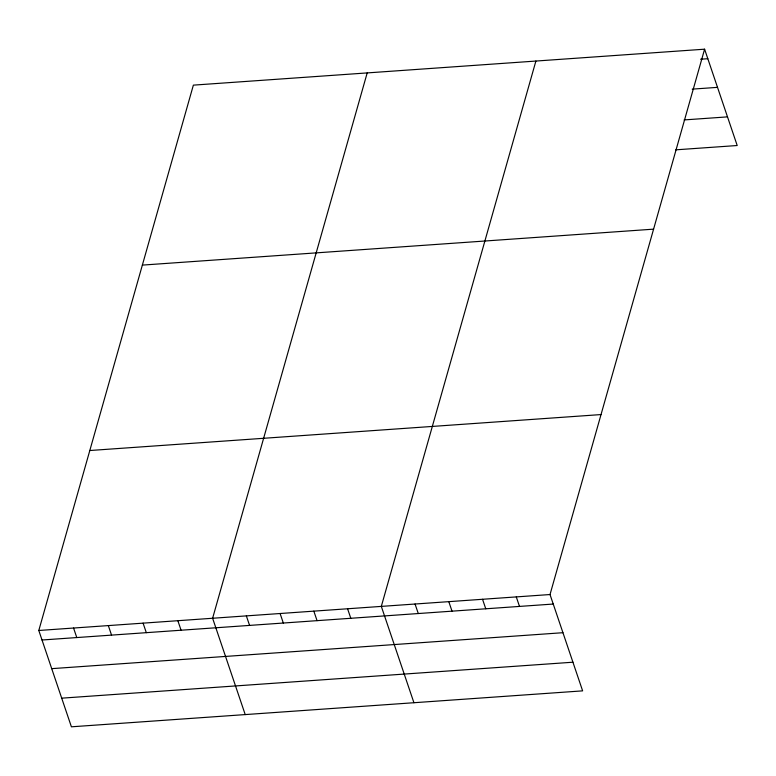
<?xml version="1.0" encoding="UTF-8"?>
<svg xmlns="http://www.w3.org/2000/svg" width="776" height="776" viewBox="0 0 776 776"><rect width="100%" height="100%" fill="white"/><g stroke="black" fill="none" stroke-linecap="round" stroke-linejoin="round"><path stroke-width="1.16" d="M704.598 49.189L550.019 594.532L582.63 690.863L71.402 726.811L38.8 630.481L193.369 85.137L704.598 49.189L737.2 145.519L675.741 149.836M367.194 72.915L212.614 618.259L245.216 714.589M535.896 61.052L381.317 606.395L413.928 702.726M700.592 59.218L707.819 58.714M692.211 89.133L717.509 87.358M684.122 119.921L727.5 116.875M142.367 265.101L653.586 229.153M89.812 450.516L601.031 414.568M38.8 630.481L550.019 594.532M42.02 640.006L553.24 604.048M51.72 668.65L562.939 632.702M61.711 698.167L572.93 662.209M516.283 596.899L519.503 606.425M482.536 599.276L485.766 608.801M448.8 601.652L452.02 611.168M415.053 604.019L418.283 613.544M347.58 608.762L350.8 618.288M313.834 611.139L317.064 620.664M280.097 613.515L283.318 623.031M246.351 615.882L249.581 625.408M177.849 620.703L181.08 630.228M143.085 623.147L146.315 632.673M108.33 625.592L111.55 635.117M73.565 628.036L76.785 637.562"/></g></svg>
